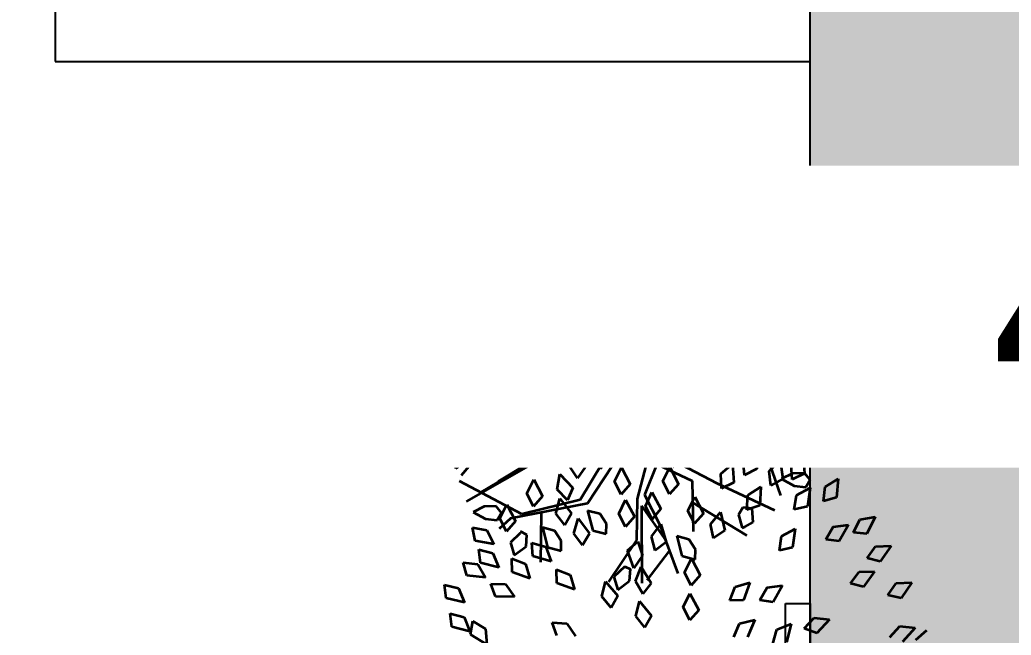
# Model space of a CAD drawing. Header units: millimetres. Extents: x -179928 to 528275, y -469666 to 511935.
# Drawn here: x 201107 to 209116, y 66520 to 71491 of the extents above; entities that cross this region are included whole.
import ezdxf
from ezdxf import colors
from ezdxf.entities.mleader import LeaderData, LeaderLine
from ezdxf.math import Vec2, Vec3

# ---------------------------------------------------------------- set-up
doc = ezdxf.new("R2010")
doc.units = ezdxf.units.MM
for name, color, linetype in [('ad-Entrance(1625)', 2, 'Continuous'), ('ad-Lvl-Entance road', 4, 'Continuous'), ('ad-Parking', 2, 'Continuous'), ('ad-Road', 2, 'Continuous'), ('ad-Road Hatch', 8, 'Continuous')]:
    doc.layers.add(name, color=color, linetype=linetype)
doc.layers.add('ad-Landscape', color=94, linetype='Continuous', lineweight=35)
doc.layers.add('ad-Plot Boundary', color=6, linetype='Continuous', true_color=0xff00ff)
doc.styles.get("Standard").update_dxf_attribs({"font": 'arial.ttf'})

# ---------------------------------------------------------------- blocks, each defined once
blk = doc.blocks.new('A$C4fb60e89')
at = {"layer": 'ad-Road Hatch', "ltscale": 5, "transparency": 33554687}
h = blk.add_hatch(dxfattribs=at)
h.set_pattern_fill('AR-HBONE', color=256, scale=15)
h.set_pattern_definition([(45, (-193247.7, -428758.8), (0, 2155.2615), [4572, -1524]), (135, (-192170.1, -427681.1), (2e-13, 2155.2615), [4572, -1524])])
h.paths.add_polyline_path([(175594.5, -250241), (169177.9, -249341.1), (167473.5, -249057.1), (167473.5, -138693.9), (101313.5, -138693.9), (101313.5, -199953.9), (101307.7, -237994.6), (101040.4, -268291), (101007.7, -280967.7), (101066.4, -293683.6), (101242.5, -311127.2), (100909.9, -319343.6), (100949.1, -333937.5), (100668.7, -366959.6), (100727.3, -390982.9), (100668.7, -404585.6), (100538.2, -420418.5), (100466.5, -428758.8), (92426.2, -427265.5), (92163.5, -427209.5), (92163.5, -321453.9), (24803.5, -321453.9), (24803.5, -412960.5), (15653.5, -411028.6), (15653.5, -321452.2), (-19535.1, -321452.2), (-34427.5, -319476.7), (-65207.4, -315394.6), (-171770.1, -301268.1), (-185853.9, -298333.1), (-193247.7, -296831.5), (-193244, -292907.6), (-191913.8, -285219.4), (-191838.8, -284678.8), (-183397.4, -286393.2), (-169722.9, -289242.8), (-53141.2, -304697.5), (-18730.1, -309262.2), (15653.3, -309262.2), (15653.5, 703.4), (24803.5, 1114.6), (24803.5, -129543.9), (92163.5, -129543.9), (92163.5, 15133.3), (101313.5, 17712.8), (101313.5, -129543.9), (167473.5, -129543.9), (167473.5, 35551.6), (175738, 37855), (175848.8, 28595.3), (175835.8, 25947.4), (175777.1, 14040.5), (175855.3, 2315.8), (175659.7, -18036.1), (175731.4, -34038.6), (175718.4, -46839.2), (175672.7, -63402.4), (175816.2, -82071.9), (175542.3, -106356), (175490.2, -124640.8), (175574.9, -145018.8), (175731.4, -168892), (175796.6, -181268.8), (175796.6, -192667.4), (175744.5, -208200.3), (175829.2, -223276.8), (175887.9, -234871.1)])
h.paths.add_polyline_path([(24803.5, -309263.9), (92163.5, -309263.9), (92163.5, -138693.9), (24803.5, -138693.9)], flags=16)
at = {"layer": 'ad-Road', "ltscale": 5}
blk.add_lwpolyline([(101242.5, -311127.2), (100909.9, -319343.6), (100949.1, -333937.5), (100668.7, -366959.6), (100727.3, -390982.9), (100668.7, -404585.6), (100538.2, -420418.5), (100466.5, -428758.8), (92426.2, -427265.5), (92163.5, -427209.5), (92163.5, -321453.9), (24803.5, -321453.9), (24803.5, -412960.5), (15653.5, -411028.6), (15653.5, -321452.2), (-19535.1, -321452.2), (-34427.5, -319476.7), (-65207.4, -315394.6)], dxfattribs=at)
blk = doc.blocks.new('zw$A88E')
at = {"layer": 'ad-Plot Boundary', "ltscale": 5}
blk.add_lwpolyline([(-218431.8, -419408.9), (-160084.5, -419408.9), (-160084.5, -389358.9), (-214413.8, -389358.9), (-214624.4, -390951.1), (-215393.6, -396769.7), (-216369.8, -404153.1), (-218165.2, -417732.7)], close=True, dxfattribs=at)
blk = doc.blocks.new('zw$944D')
at = {"layer": 'ad-Parking', "ltscale": 5}
blk.add_lwpolyline([(0, 0), (6100, 0), (6100, 6100), (0, 6100)], close=True, dxfattribs=at)
blk = doc.blocks.new('zw$2786')
at = {"layer": 'ad-Parking', "ltscale": 5}
blk.add_blockref('zw$944D', (21448.6, -276846.9), dxfattribs=at)
blk = doc.blocks.new('zw$68CA')
at = {"layer": 'ad-Entrance(1625)', "ltscale": 5}
h = blk.add_hatch(color=256, dxfattribs=at)
h.dxf.hatch_style = 1
h.paths.add_polyline_path([(-400, -1187.5), (-400, -3637.5), (-1400, -2412.5)])
for points in [[(-200, 0), (0, 0), (0, -4825), (-200, -4825)], [(-400, -1187.5), (-400, -3637.5), (-1400, -2412.5)]]:
    blk.add_lwpolyline(points, close=True, dxfattribs=at)
blk = doc.blocks.new('zw$9E45')
at = {"layer": 'ad-Entrance(1625)', "ltscale": 5}
blk.add_blockref('zw$68CA', (15653.5, -361983.9), dxfattribs=at)
blk = doc.blocks.new("Plot's Boundary")
at = {"layer": 'ad-Road', "ltscale": 5}
blk.add_blockref('A$C4fb60e89', (191838.8, 428758.8), dxfattribs=at)
at = {"layer": 'ad-Entrance(1625)', "ltscale": 5}
blk.add_blockref('zw$9E45', (191838.8, 428758.8), dxfattribs=at)
at = {"layer": 'ad-Parking', "ltscale": 5}
blk.add_blockref('zw$2786', (179943.6, 348001.8), dxfattribs=at)
at = {"layer": 'ad-Plot Boundary', "ltscale": 5}
blk.add_blockref('zw$A88E', (367576.8, 466613.8), dxfattribs=at)
blk = doc.blocks.new('QRFQ')
at = {"layer": 'ad-Landscape', "color": 30, "true_color": 0xf26722}
for p, q in [((260795.9188, 1945731.7286, 129.9135), (260795.8208, 1945731.7089, 129.9135)), ((260795.8667, 1945731.3672, 129.9135), (260796.1558, 1945731.7349, 129.9135)), ((260796.013, 1945731.7045, 129.9135), (260795.9188, 1945731.7286, 129.9135)), ((260796.2299, 1945731.4258, 129.9135), (260796.4467, 1945731.7532, 129.9135)), ((260796.3184, 1945731.1735, 129.9135), (260796.5509, 1945731.7757, 129.9135)), ((260796.448, 1945731.5313, 129.9135), (260796.3861, 1945731.7608, 129.9135)), ((260796.7722, 1945731.3635, 129.9135), (260796.6488, 1945731.7698, 129.9135)), ((260795.9217, 1945731.2014, 129.9135), (260795.7817, 1945731.6442, 129.9135)), ((260795.8208, 1945731.7089, 129.9135), (260795.9046, 1945731.6296, 129.9135)), ((260796.0416, 1945731.6419, 129.9135), (260796.013, 1945731.7045, 129.9135)), ((260796.2852, 1945731.1836, 129.9135), (260796.164, 1945731.7146, 129.9135)), ((260796.6471, 1945731.702, 129.9135), (260796.5401, 1945731.6435, 129.9135)), ((260796.5401, 1945731.6435, 129.9135), (260796.5421, 1945731.5351, 129.9135)), ((260796.6471, 1945731.702, 129.9135), (260796.6838, 1945731.6673, 129.9135)), ((260796.6534, 1945731.5777, 129.9135), (260796.6838, 1945731.6673, 129.9135)), ((260796.7294, 1945731.5043, 129.9135), (260796.9757, 1945731.714, 129.9135)), ((260795.8475, 1945731.4319, 129.9135), (260795.667, 1945731.5769, 129.9135)), ((260795.9046, 1945731.6296, 129.9135), (260795.9921, 1945731.594, 129.9135)), ((260795.9921, 1945731.594, 129.9135), (260796.0416, 1945731.6419, 129.9135)), ((260796.5421, 1945731.5351, 129.9135), (260796.6534, 1945731.5777, 129.9135)), ((260796.8981, 1945731.6041, 129.9135), (260796.8961, 1945731.4368, 129.9135)), ((260796.8981, 1945731.6041, 129.9135), (260796.9855, 1945731.5534, 129.9135)), ((260795.3235, 1945731.5381, 129.9135), (260795.3215, 1945731.3707, 129.9135)), ((260795.3235, 1945731.5381, 129.9135), (260795.4108, 1945731.4873, 129.9135)), ((260795.4423, 1945731.3924, 129.9135), (260795.4108, 1945731.4873, 129.9135)), ((260795.72, 1945731.2107, 129.9135), (260795.5863, 1945731.5032, 129.9135)), ((260796.1016, 1945731.4845, 129.9135), (260796.0522, 1945731.4366, 129.9135)), ((260796.173, 1945731.4584, 129.9135), (260796.1016, 1945731.4845, 129.9135)), ((260797.0169, 1945731.4585, 129.9135), (260796.9855, 1945731.5534, 129.9135)), ((260797.0515, 1945731.3887, 129.9135), (260797.3009, 1945731.5251, 129.9135)), ((260795.6041, 1945731.0779, 129.9135), (260795.5348, 1945731.4796, 129.9135)), ((260796.0522, 1945731.4366, 129.9135), (260796.0541, 1945731.3282, 129.9135)), ((260796.1521, 1945731.3479, 129.9135), (260796.173, 1945731.4584, 129.9135)), ((260796.8961, 1945731.4368, 129.9135), (260796.9932, 1945731.3804, 129.9135)), ((260796.9932, 1945731.3804, 129.9135), (260797.0169, 1945731.4585, 129.9135)), ((260797.3132, 1945731.1334, 129.9135), (260797.3741, 1945731.4558, 129.9135)), ((260795.3215, 1945731.3707, 129.9135), (260795.4186, 1945731.3143, 129.9135)), ((260795.4226, 1945731.108, 129.9135), (260795.3536, 1945731.3304, 129.9135)), ((260795.4186, 1945731.3143, 129.9135), (260795.4423, 1945731.3924, 129.9135)), ((260796.0541, 1945731.3282, 129.9135), (260796.077, 1945731.3303, 129.9135)), ((260796.077, 1945731.3303, 129.9135), (260796.1521, 1945731.3479, 129.9135)), ((260796.67, 1945731.1551, 129.9135), (260796.7722, 1945731.3635, 129.9135)), ((260796.7258, 1945731.0558, 129.9135), (260797.0515, 1945731.3887, 129.9135)), ((260797.2264, 1945731.006, 129.9135), (260797.4814, 1945731.3801, 129.9135)), ((260795.8479, 1945731.1244, 129.9135), (260795.5698, 1945731.312, 129.9135)), ((260797.3801, 1945731.2381, 129.9135), (260797.5796, 1945731.2561, 129.9135)), ((260795.6233, 1945731.0132, 129.9135), (260795.2523, 1945731.1885, 129.9135)), ((260795.834, 1945730.5294, 129.9135), (260795.9217, 1945731.2014, 129.9135)), ((260796.2476, 1945730.8276, 129.9135), (260796.2852, 1945731.1836, 129.9135)), ((260796.2808, 1945730.8175, 129.9135), (260796.3184, 1945731.1735, 129.9135)), ((260797.2388, 1945730.989, 129.9135), (260797.3841, 1945731.234, 129.9135)), ((260795.3564, 1945731.1187, 129.9135), (260795.2494, 1945731.0602, 129.9135)), ((260795.3564, 1945731.1187, 129.9135), (260795.393, 1945731.084, 129.9135)), ((260795.3626, 1945730.9944, 129.9135), (260795.393, 1945731.084, 129.9135)), ((260795.8479, 1945731.1244, 129.9135), (260795.8013, 1945730.8964, 129.9135)), ((260796.5905, 1945730.6925, 129.9135), (260796.67, 1945731.1551, 129.9135)), ((260797.4662, 1945731.1517, 129.9135), (260797.3683, 1945731.132, 129.9135)), ((260797.3683, 1945731.132, 129.9135), (260797.452, 1945731.0527, 129.9135)), ((260797.5605, 1945731.1276, 129.9135), (260797.4662, 1945731.1517, 129.9135)), ((260797.589, 1945731.065, 129.9135), (260797.5605, 1945731.1276, 129.9135)), ((260795.2494, 1945731.0602, 129.9135), (260795.2514, 1945730.9518, 129.9135)), ((260795.8013, 1945730.8964, 129.9135), (260795.6041, 1945731.0779, 129.9135)), ((260795.7947, 1945730.8199, 129.9135), (260795.6233, 1945731.0132, 129.9135)), ((260796.7093, 1945730.8645, 129.9135), (260796.7258, 1945731.0558, 129.9135)), ((260796.7874, 1945730.9664, 129.9135), (260797.2264, 1945731.006, 129.9135)), ((260797.2953, 1945730.7454, 129.9135), (260797.8003, 1945731.019, 129.9135)), ((260797.452, 1945731.0527, 129.9135), (260797.5396, 1945731.0172, 129.9135)), ((260797.5396, 1945731.0172, 129.9135), (260797.589, 1945731.065, 129.9135)), ((260795.4847, 1945730.6117, 129.9135), (260795.1219, 1945730.9964, 129.9135)), ((260795.2514, 1945730.9518, 129.9135), (260795.3626, 1945730.9944, 129.9135)), ((260796.7093, 1945730.8645, 129.9135), (260796.7874, 1945730.9664, 129.9135)), ((260797.1335, 1945730.949, 129.9135), (260797.2388, 1945730.989, 129.9135)), ((260797.1556, 1945730.919, 129.9135), (260797.1335, 1945730.949, 129.9135)), ((260796.5385, 1945730.4108, 129.9135), (260796.7717, 1945730.8417, 129.9135)), ((260796.7717, 1945730.8417, 129.9135), (260797.0827, 1945730.8887, 129.9135)), ((260797.0827, 1945730.8887, 129.9135), (260797.2782, 1945730.6787, 129.9135)), ((260797.1572, 1945730.9175, 129.9135), (260797.2953, 1945730.7454, 129.9135)), ((260797.7552, 1945730.89, 129.9135), (260797.6482, 1945730.8315, 129.9135)), ((260797.7552, 1945730.89, 129.9135), (260797.7918, 1945730.8554, 129.9135)), ((260797.7615, 1945730.7658, 129.9135), (260797.7918, 1945730.8554, 129.9135)), ((260795.3308, 1945730.7749, 129.9135), (260795.1346, 1945730.6276, 129.9135)), ((260795.7766, 1945730.4957, 129.9135), (260795.7947, 1945730.8199, 129.9135)), ((260796.3064, 1945730.4657, 129.9135), (260796.2476, 1945730.8276, 129.9135)), ((260796.3966, 1945730.4998, 129.9135), (260796.2808, 1945730.8175, 129.9135)), ((260797.6482, 1945730.8315, 129.9135), (260797.6502, 1945730.7232, 129.9135)), ((260797.6502, 1945730.7232, 129.9135), (260797.7615, 1945730.7658, 129.9135)), ((260794.9815, 1945730.7256, 129.9135), (260794.9795, 1945730.5582, 129.9135)), ((260794.9815, 1945730.7256, 129.9135), (260795.0689, 1945730.6748, 129.9135)), ((260796.4572, 1945730.4892, 129.9135), (260796.5905, 1945730.6925, 129.9135)), ((260797.6243, 1945730.4537, 129.9135), (260797.8952, 1945730.7248, 129.9135)), ((260795.1003, 1945730.58, 129.9135), (260795.0689, 1945730.6748, 129.9135)), ((260795.7708, 1945730.4857, 129.9135), (260795.4847, 1945730.6117, 129.9135)), ((260797.2782, 1945730.6787, 129.9135), (260797.5027, 1945730.6556, 129.9135)), ((260797.5027, 1945730.6556, 129.9135), (260797.8701, 1945730.5802, 129.9135)), ((260794.9795, 1945730.5582, 129.9135), (260795.0766, 1945730.5018, 129.9135)), ((260795.0766, 1945730.5018, 129.9135), (260795.1003, 1945730.58, 129.9135)), ((260795.5071, 1945730.5853, 129.9135), (260795.2669, 1945730.4972, 129.9135)), ((260795.8616, 1945730.3795, 129.9135), (260795.5071, 1945730.5853, 129.9135)), ((260795.9638, 1945730.4272, 129.9135), (260795.834, 1945730.5294, 129.9135)), ((260798.0444, 1945730.5846, 129.9135), (260797.1579, 1945730.2693, 129.9135)), ((260797.6243, 1945730.4537, 129.9135), (260797.9244, 1945730.5472, 129.9135)), ((260795.2669, 1945730.4972, 129.9135), (260794.9594, 1945730.2607, 129.9135)), ((260795.1181, 1945730.3828, 129.9135), (260794.9676, 1945730.4702, 129.9135)), ((260795.2603, 1945730.4948, 129.9135), (260795.1632, 1945730.1558, 129.9135)), ((260795.9638, 1945730.4272, 129.9135), (260796.2993, 1945730.4595, 129.9135)), ((260796.9932, 1945730.3114, 129.9135), (260797.6243, 1945730.4537, 129.9135)), ((260795.892, 1945730.3625, 129.9135), (260795.6419, 1945730.0444, 129.9135)), ((260795.8619, 1945730.38, 129.9135), (260795.892, 1945730.3625, 129.9135)), ((260795.3961, 1945730.1892, 129.9135), (260795.4175, 1945730.2842, 129.9135)), ((260795.4175, 1945730.2842, 129.9135), (260795.4835, 1945730.2817, 129.9135)), ((260795.4835, 1945730.2817, 129.9135), (260795.5206, 1945730.2005, 129.9135)), ((260795.9448, 1945730.3319, 129.9135), (260795.6543, 1945730.0051, 129.9135)), ((260795.9444, 1945730.3314, 129.9135), (260795.9455, 1945730.3307, 129.9135)), ((260796.2529, 1945730.3329, 129.9135), (260795.9455, 1945730.3307, 129.9135)), ((260796.538, 1945730.2885, 129.9135), (260797.0008, 1945730.2267, 129.9135)), ((260796.5511, 1945730.3588, 129.9135), (260796.9932, 1945730.3114, 129.9135)), ((260797.7833, 1945730.174, 129.9135), (260797.9362, 1945730.3395, 129.9135)), ((260795.0858, 1945730.2801, 129.9135), (260794.9788, 1945730.2216, 129.9135)), ((260794.9788, 1945730.2216, 129.9135), (260794.9808, 1945730.1132, 129.9135)), ((260795.0858, 1945730.2801, 129.9135), (260795.1224, 1945730.2454, 129.9135)), ((260795.0921, 1945730.1558, 129.9135), (260795.1224, 1945730.2454, 129.9135)), ((260796.3111, 1945730.2308, 129.9135), (260796.1363, 1945729.8451, 129.9135)), ((260796.4401, 1945730.2054, 129.9135), (260796.207, 1945729.804, 129.9135)), ((260796.4469, 1945730.2074, 129.9135), (260796.5263, 1945729.8328, 129.9135)), ((260796.5995, 1945729.8, 129.9135), (260796.5036, 1945730.2406, 129.9135)), ((260797.0008, 1945730.2267, 129.9135), (260797.1172, 1945730.1992, 129.9135)), ((260797.1579, 1945730.2693, 129.9135), (260797.267, 1945730.0989, 129.9135)), ((260794.9808, 1945730.1132, 129.9135), (260795.0921, 1945730.1558, 129.9135)), ((260795.1632, 1945730.1558, 129.9135), (260795.0053, 1945730.0467, 129.9135)), ((260795.3977, 1945730.1048, 129.9135), (260795.3961, 1945730.1892, 129.9135)), ((260795.4843, 1945730.138, 129.9135), (260795.3977, 1945730.1048, 129.9135)), ((260795.5206, 1945730.2005, 129.9135), (260795.4843, 1945730.138, 129.9135)), ((260797.1172, 1945730.1992, 129.9135), (260797.4118, 1945729.8274, 129.9135)), ((260797.267, 1945730.0989, 129.9135), (260797.7833, 1945730.174, 129.9135)), ((260797.2978, 1945730.0542, 129.9135), (260797.6838, 1945730.1595, 129.9135)), ((260797.7833, 1945730.174, 129.9135), (260797.8948, 1945729.9753, 129.9135)), ((260797.9303, 1945730.1622, 129.9135), (260797.8323, 1945730.1425, 129.9135)), ((260797.8323, 1945730.1425, 129.9135), (260797.9161, 1945730.0632, 129.9135)), ((260798.0245, 1945730.1381, 129.9135), (260797.9303, 1945730.1622, 129.9135)), ((260798.0531, 1945730.0756, 129.9135), (260798.0245, 1945730.1381, 129.9135)), ((260795.6419, 1945730.0444, 129.9135), (260795.5496, 1945729.9982, 129.9135)), ((260797.2978, 1945730.0542, 129.9135), (260797.4268, 1945729.8856, 129.9135)), ((260797.9161, 1945730.0632, 129.9135), (260798.0036, 1945730.0277, 129.9135)), ((260798.0036, 1945730.0277, 129.9135), (260798.0531, 1945730.0756, 129.9135)), ((260795.3989, 1945729.6173, 129.9135), (260794.982, 1945730.0066, 129.9135)), ((260795.6543, 1945730.0051, 129.9135), (260794.9911, 1945729.8341, 129.9135)), ((260795.5496, 1945729.9982, 129.9135), (260795.2833, 1945729.9211, 129.9135)), ((260795.2892, 1945729.9204, 129.9135), (260795.1273, 1945729.8744, 129.9135)), ((260797.4268, 1945729.8856, 129.9135), (260797.8475, 1945729.8287, 129.9135)), ((260796.1363, 1945729.8451, 129.9135), (260795.8828, 1945729.604, 129.9135)), ((260796.207, 1945729.804, 129.9135), (260795.9336, 1945729.5612, 129.9135)), ((260796.5263, 1945729.8328, 129.9135), (260796.3286, 1945729.4924, 129.9135)), ((260797.4118, 1945729.8274, 129.9135), (260797.453, 1945729.2144, 129.9135)), ((260795.1199, 1945729.7567, 129.9135), (260795.0219, 1945729.737, 129.9135)), ((260795.0219, 1945729.737, 129.9135), (260795.1057, 1945729.6577, 129.9135)), ((260795.2141, 1945729.7326, 129.9135), (260795.1199, 1945729.7567, 129.9135)), ((260795.2427, 1945729.67, 129.9135), (260795.2141, 1945729.7326, 129.9135)), ((260796.5563, 1945729.7217, 129.9135), (260796.3943, 1945729.5079, 129.9135)), ((260796.5563, 1945729.7217, 129.9135), (260796.7959, 1945729.5156, 129.9135)), ((260796.5995, 1945729.8, 129.9135), (260796.983, 1945729.4471, 129.9135)), ((260797.6423, 1945729.778, 129.9135), (260797.5928, 1945729.7301, 129.9135)), ((260797.5928, 1945729.7301, 129.9135), (260797.5948, 1945729.6217, 129.9135)), ((260797.7136, 1945729.7518, 129.9135), (260797.6423, 1945729.778, 129.9135)), ((260797.6928, 1945729.6414, 129.9135), (260797.7136, 1945729.7518, 129.9135)), ((260795.1057, 1945729.6577, 129.9135), (260795.1933, 1945729.6221, 129.9135)), ((260795.1933, 1945729.6221, 129.9135), (260795.2427, 1945729.67, 129.9135)), ((260797.0448, 1945729.6806, 129.9135), (260796.9468, 1945729.6609, 129.9135)), ((260796.9468, 1945729.6609, 129.9135), (260797.0306, 1945729.5816, 129.9135)), ((260797.139, 1945729.6566, 129.9135), (260797.0448, 1945729.6806, 129.9135)), ((260797.1676, 1945729.594, 129.9135), (260797.139, 1945729.6566, 129.9135)), ((260797.6176, 1945729.6237, 129.9135), (260797.6928, 1945729.6414, 129.9135)), ((260795.2991, 1945729.6083, 129.9135), (260795.1902, 1945729.551, 129.9135)), ((260795.9336, 1945729.5612, 129.9135), (260795.2991, 1945729.6083, 129.9135)), ((260795.8828, 1945729.604, 129.9135), (260795.3989, 1945729.6173, 129.9135)), ((260795.5494, 1945729.5834, 129.9135), (260795.4424, 1945729.2038, 129.9135)), ((260797.0306, 1945729.5816, 129.9135), (260797.1182, 1945729.5461, 129.9135)), ((260797.1182, 1945729.5461, 129.9135), (260797.1676, 1945729.594, 129.9135)), ((260797.5948, 1945729.6217, 129.9135), (260797.6176, 1945729.6237, 129.9135)), ((260795.3932, 1945729.4448, 129.9135), (260795.3513, 1945729.4844, 129.9135)), ((260795.9186, 1945729.5074, 129.9135), (260795.9166, 1945729.34, 129.9135)), ((260795.9186, 1945729.5074, 129.9135), (260796.0059, 1945729.4566, 129.9135)), ((260796.3286, 1945729.4924, 129.9135), (260796.2365, 1945729.171, 129.9135)), ((260796.3943, 1945729.5079, 129.9135), (260796.451, 1945729.2473, 129.9135)), ((260796.7959, 1945729.5156, 129.9135), (260796.6972, 1945729.1177, 129.9135)), ((260795.3447, 1945729.473, 129.9135), (260795.2495, 1945729.421, 129.9135)), ((260795.2495, 1945729.421, 129.9135), (260795.2515, 1945729.3126, 129.9135)), ((260795.3628, 1945729.3552, 129.9135), (260795.3932, 1945729.4448, 129.9135)), ((260795.5304, 1945729.4723, 129.9135), (260795.5284, 1945729.305, 129.9135)), ((260795.5304, 1945729.4723, 129.9135), (260795.6178, 1945729.4216, 129.9135)), ((260795.6492, 1945729.3267, 129.9135), (260795.6178, 1945729.4216, 129.9135)), ((260796.0374, 1945729.3618, 129.9135), (260796.0059, 1945729.4566, 129.9135)), ((260796.3478, 1945729.4278, 129.9135), (260796.1869, 1945728.825, 129.9135)), ((260796.3478, 1945729.4278, 129.9135), (260796.4635, 1945729.1072, 129.9135)), ((260796.983, 1945729.4471, 129.9135), (260797.3749, 1945729.1125, 129.9135)), ((260795.2515, 1945729.3126, 129.9135), (260795.3628, 1945729.3552, 129.9135)), ((260795.6255, 1945729.2486, 129.9135), (260795.6492, 1945729.3267, 129.9135)), ((260795.9166, 1945729.34, 129.9135), (260796.0137, 1945729.2836, 129.9135)), ((260796.0137, 1945729.2836, 129.9135), (260796.0374, 1945729.3618, 129.9135)), ((260796.7536, 1945729.3449, 129.9135), (260797.1056, 1945728.9743, 129.9135)), ((260797.595, 1945729.3612, 129.9135), (260797.497, 1945729.3415, 129.9135)), ((260797.497, 1945729.3415, 129.9135), (260797.5808, 1945729.2622, 129.9135)), ((260797.6892, 1945729.3371, 129.9135), (260797.595, 1945729.3612, 129.9135)), ((260797.7178, 1945729.2745, 129.9135), (260797.6892, 1945729.3371, 129.9135)), ((260795.5284, 1945729.305, 129.9135), (260795.6255, 1945729.2486, 129.9135)), ((260796.451, 1945729.2473, 129.9135), (260796.4887, 1945728.8238, 129.9135)), ((260797.5808, 1945729.2622, 129.9135), (260797.6683, 1945729.2266, 129.9135)), ((260797.6683, 1945729.2266, 129.9135), (260797.7178, 1945729.2745, 129.9135)), ((260796.2365, 1945729.171, 129.9135), (260795.9315, 1945728.9063, 129.9135)), ((260797.1336, 1945729.2001, 129.9135), (260797.0842, 1945729.1522, 129.9135)), ((260797.205, 1945729.174, 129.9135), (260797.1336, 1945729.2001, 129.9135)), ((260797.1841, 1945729.0635, 129.9135), (260797.205, 1945729.174, 129.9135)), ((260796.5592, 1945729.1201, 129.9135), (260796.5572, 1945728.9527, 129.9135)), ((260796.5592, 1945729.1201, 129.9135), (260796.6465, 1945729.0693, 129.9135)), ((260797.0842, 1945729.1522, 129.9135), (260797.0861, 1945729.0438, 129.9135)), ((260796.4711, 1945729.0214, 129.9135), (260796.2326, 1945728.8386, 129.9135)), ((260796.678, 1945728.9745, 129.9135), (260796.6465, 1945729.0693, 129.9135)), ((260797.0861, 1945729.0438, 129.9135), (260797.109, 1945729.0459, 129.9135)), ((260797.109, 1945729.0459, 129.9135), (260797.1841, 1945729.0635, 129.9135)), ((260796.0905, 1945728.992, 129.9135), (260795.9835, 1945728.9335, 129.9135)), ((260795.9835, 1945728.9335, 129.9135), (260795.9854, 1945728.8251, 129.9135)), ((260796.0905, 1945728.992, 129.9135), (260796.1271, 1945728.9573, 129.9135)), ((260796.0967, 1945728.8677, 129.9135), (260796.1271, 1945728.9573, 129.9135)), ((260796.5572, 1945728.9527, 129.9135), (260796.6543, 1945728.8963, 129.9135)), ((260796.6543, 1945728.8963, 129.9135), (260796.678, 1945728.9745, 129.9135)), ((260795.9854, 1945728.8251, 129.9135), (260796.0967, 1945728.8677, 129.9135))]:
    blk.add_line(p, q, dxfattribs=at)
blk.add_circle((260796.4016, 1945730.3501, 129.9135), 0.1497, dxfattribs=at)
blk = doc.blocks.new('qerfefr')
at = {"layer": 'ad-Landscape', "color": 104, "ltscale": 1.622888}
for p, q in [((260795.9619, 1945721.7193, 129.9135), (260796.0317, 1945721.8232, 129.9135)), ((260796.0317, 1945721.8232, 129.9135), (260796.0829, 1945721.6797, 129.9135)), ((260796.173, 1945721.748, 129.9135), (260796.2552, 1945721.8425, 129.9135)), ((260796.2552, 1945721.8425, 129.9135), (260796.2882, 1945721.6936, 129.9135)), ((260796.0005, 1945721.6079, 129.9135), (260795.9619, 1945721.7193, 129.9135)), ((260796.1974, 1945721.6326, 129.9135), (260796.173, 1945721.748, 129.9135)), ((260795.8696, 1945721.6771, 129.9135), (260795.9439, 1945721.544, 129.9135)), ((260796.0829, 1945721.6797, 129.9135), (260796.0005, 1945721.6079, 129.9135)), ((260796.2882, 1945721.6936, 129.9135), (260796.1974, 1945721.6326, 129.9135)), ((260796.283, 1945721.5053, 129.9135), (260796.3651, 1945721.5997, 129.9135)), ((260796.3651, 1945721.5997, 129.9135), (260796.3981, 1945721.4509, 129.9135)), ((260795.9439, 1945721.544, 129.9135), (260795.8745, 1945721.4596, 129.9135)), ((260796.3074, 1945721.3899, 129.9135), (260796.283, 1945721.5053, 129.9135)), ((260796.3981, 1945721.4509, 129.9135), (260796.3074, 1945721.3899, 129.9135)), ((260796.247, 1945721.2442, 129.9135), (260796.3291, 1945721.3386, 129.9135)), ((260796.3291, 1945721.3386, 129.9135), (260796.3621, 1945721.1898, 129.9135)), ((260795.8549, 1945721.1858, 129.9135), (260795.92, 1945721.2927, 129.9135)), ((260795.92, 1945721.2927, 129.9135), (260795.9775, 1945721.1515, 129.9135)), ((260796.2713, 1945721.1288, 129.9135), (260796.247, 1945721.2442, 129.9135)), ((260795.8983, 1945721.0762, 129.9135), (260795.8549, 1945721.1858, 129.9135)), ((260795.9775, 1945721.1515, 129.9135), (260795.8983, 1945721.0762, 129.9135)), ((260796.3621, 1945721.1898, 129.9135), (260796.2713, 1945721.1288, 129.9135)), ((260796.237, 1945720.9394, 129.9135), (260796.3352, 1945720.9876, 129.9135)), ((260796.2496, 1945720.7875, 129.9135), (260796.237, 1945720.9394, 129.9135)), ((260796.3352, 1945720.9876, 129.9135), (260796.3437, 1945720.87, 129.9135)), ((260796.3437, 1945720.87, 129.9135), (260796.2496, 1945720.7875, 129.9135)), ((260796.2337, 1945720.6828, 129.9135), (260796.3099, 1945720.7822, 129.9135)), ((260796.3099, 1945720.7822, 129.9135), (260796.352, 1945720.6356, 129.9135)), ((260795.9404, 1945720.6355, 129.9135), (260796.0003, 1945720.7454, 129.9135)), ((260796.0003, 1945720.7454, 129.9135), (260796.0646, 1945720.6072, 129.9135)), ((260796.2651, 1945720.5692, 129.9135), (260796.2337, 1945720.6828, 129.9135)), ((260795.9891, 1945720.5281, 129.9135), (260795.9404, 1945720.6355, 129.9135)), ((260796.0646, 1945720.6072, 129.9135), (260795.9891, 1945720.5281, 129.9135)), ((260796.352, 1945720.6356, 129.9135), (260796.2651, 1945720.5692, 129.9135))]:
    blk.add_line(p, q, dxfattribs=at)
at = {"layer": 'ad-Landscape', "color": 96, "ltscale": 1.622888}
for p, q in [((260796.6039, 1945721.7741, 129.9135), (260796.686, 1945721.8685, 129.9135)), ((260796.686, 1945721.8685, 129.9135), (260796.719, 1945721.7197, 129.9135)), ((260796.6282, 1945721.6587, 129.9135), (260796.6039, 1945721.7741, 129.9135)), ((260796.719, 1945721.7197, 129.9135), (260796.6282, 1945721.6587, 129.9135)), ((260796.7383, 1945721.6058, 129.9135), (260796.821, 1945721.6998, 129.9135)), ((260796.821, 1945721.6998, 129.9135), (260796.8531, 1945721.5507, 129.9135)), ((260796.9265, 1945721.5914, 129.9135), (260797.0369, 1945721.6503, 129.9135)), ((260797.0369, 1945721.6503, 129.9135), (260797.0146, 1945721.4995, 129.9135)), ((260797.1451, 1945721.5912, 129.9135), (260797.2599, 1945721.6411, 129.9135)), ((260797.2599, 1945721.6411, 129.9135), (260797.2257, 1945721.4926, 129.9135)), ((260796.762, 1945721.4903, 129.9135), (260796.7383, 1945721.6058, 129.9135)), ((260796.8531, 1945721.5507, 129.9135), (260796.762, 1945721.4903, 129.9135)), ((260796.9081, 1945721.4749, 129.9135), (260796.9265, 1945721.5914, 129.9135)), ((260797.1175, 1945721.4766, 129.9135), (260797.1451, 1945721.5912, 129.9135)), ((260796.6597, 1945721.4054, 129.9135), (260796.7427, 1945721.4991, 129.9135)), ((260796.7427, 1945721.4991, 129.9135), (260796.7743, 1945721.3499, 129.9135)), ((260797.0146, 1945721.4995, 129.9135), (260796.9081, 1945721.4749, 129.9135)), ((260797.2257, 1945721.4926, 129.9135), (260797.1175, 1945721.4766, 129.9135)), ((260796.683, 1945721.2898, 129.9135), (260796.6597, 1945721.4054, 129.9135)), ((260797.1269, 1945721.3401, 129.9135), (260797.2404, 1945721.3928, 129.9135)), ((260797.2404, 1945721.3928, 129.9135), (260797.2098, 1945721.2435, 129.9135)), ((260797.3099, 1945721.2789, 129.9135), (260797.3303, 1945721.395, 129.9135)), ((260797.3303, 1945721.395, 129.9135), (260797.4418, 1945721.452, 129.9135)), ((260797.4418, 1945721.452, 129.9135), (260797.4168, 1945721.3016, 129.9135)), ((260796.4699, 1945721.2469, 129.9135), (260796.5513, 1945721.3421, 129.9135)), ((260796.5513, 1945721.3421, 129.9135), (260796.5855, 1945721.1935, 129.9135)), ((260796.7743, 1945721.3499, 129.9135), (260796.683, 1945721.2898, 129.9135)), ((260797.102, 1945721.2248, 129.9135), (260797.1269, 1945721.3401, 129.9135)), ((260797.5093, 1945721.2589, 129.9135), (260797.6187, 1945721.3197, 129.9135)), ((260796.4952, 1945721.1318, 129.9135), (260796.4699, 1945721.2469, 129.9135)), ((260797.2098, 1945721.2435, 129.9135), (260797.102, 1945721.2248, 129.9135)), ((260797.4168, 1945721.3016, 129.9135), (260797.3099, 1945721.2789, 129.9135)), ((260797.4929, 1945721.1421, 129.9135), (260797.5093, 1945721.2589, 129.9135)), ((260796.5855, 1945721.1935, 129.9135), (260796.4952, 1945721.1318, 129.9135)), ((260796.7925, 1945721.122, 129.9135), (260796.8746, 1945721.2164, 129.9135)), ((260796.8746, 1945721.2164, 129.9135), (260796.9076, 1945721.0676, 129.9135)), ((260797.2922, 1945721.1152, 129.9135), (260797.4111, 1945721.1543, 129.9135)), ((260797.4111, 1945721.1543, 129.9135), (260797.3632, 1945721.0095, 129.9135)), ((260797.599, 1945721.1685, 129.9135), (260797.4929, 1945721.1421, 129.9135)), ((260796.4536, 1945720.9991, 129.9135), (260796.5536, 1945721.0745, 129.9135)), ((260796.5536, 1945721.0745, 129.9135), (260796.5549, 1945720.922, 129.9135)), ((260796.8168, 1945721.0066, 129.9135), (260796.7925, 1945721.122, 129.9135)), ((260797.254, 1945721.0037, 129.9135), (260797.2922, 1945721.1152, 129.9135)), ((260796.4535, 1945720.8812, 129.9135), (260796.4536, 1945720.9991, 129.9135)), ((260796.9076, 1945721.0676, 129.9135), (260796.8168, 1945721.0066, 129.9135)), ((260796.9394, 1945720.9703, 129.9135), (260797.0424, 1945721.0414, 129.9135)), ((260797.0424, 1945721.0414, 129.9135), (260797.0374, 1945720.8891, 129.9135)), ((260797.3632, 1945721.0095, 129.9135), (260797.254, 1945721.0037, 129.9135)), ((260796.5549, 1945720.922, 129.9135), (260796.4535, 1945720.8812, 129.9135)), ((260796.9343, 1945720.8526, 129.9135), (260796.9394, 1945720.9703, 129.9135)), ((260797.0374, 1945720.8891, 129.9135), (260796.9343, 1945720.8526, 129.9135)), ((260797.4684, 1945720.7246, 129.9135), (260797.5899, 1945720.7546, 129.9135)), ((260796.6357, 1945720.6468, 129.9135), (260796.7178, 1945720.7413, 129.9135)), ((260796.7178, 1945720.7413, 129.9135), (260796.7508, 1945720.5924, 129.9135)), ((260797.4219, 1945720.6163, 129.9135), (260797.4684, 1945720.7246, 129.9135)), ((260796.66, 1945720.5314, 129.9135), (260796.6357, 1945720.6468, 129.9135)), ((260796.7508, 1945720.5924, 129.9135), (260796.66, 1945720.5314, 129.9135)), ((260797.5312, 1945720.6139, 129.9135), (260797.4219, 1945720.6163, 129.9135)), ((260796.1618, 1945720.4102, 129.9135), (260796.2229, 1945720.5195, 129.9135)), ((260796.2229, 1945720.5195, 129.9135), (260796.2855, 1945720.3805, 129.9135)), ((260796.5513, 1945720.3786, 129.9135), (260796.6334, 1945720.4731, 129.9135)), ((260796.6334, 1945720.4731, 129.9135), (260796.6664, 1945720.3242, 129.9135)), ((260796.9986, 1945720.4279, 129.9135), (260797.1238, 1945720.4308, 129.9135)), ((260797.1238, 1945720.4308, 129.9135), (260797.0359, 1945720.3062, 129.9135)), ((260796.2091, 1945720.3023, 129.9135), (260796.1618, 1945720.4102, 129.9135)), ((260796.2855, 1945720.3805, 129.9135), (260796.2091, 1945720.3023, 129.9135)), ((260796.5756, 1945720.2633, 129.9135), (260796.5513, 1945720.3786, 129.9135)), ((260796.9297, 1945720.3323, 129.9135), (260796.9986, 1945720.4279, 129.9135)), ((260797.164, 1945720.2715, 129.9135), (260797.2472, 1945720.355, 129.9135)), ((260797.2472, 1945720.355, 129.9135), (260797.3712, 1945720.338, 129.9135)), ((260796.6664, 1945720.3242, 129.9135), (260796.5756, 1945720.2633, 129.9135)), ((260797.0359, 1945720.3062, 129.9135), (260796.9297, 1945720.3323, 129.9135)), ((260797.2647, 1945720.2289, 129.9135), (260797.164, 1945720.2715, 129.9135)), ((260797.3712, 1945720.338, 129.9135), (260797.2647, 1945720.2289, 129.9135)), ((260796.8828, 1945720.0409, 129.9135), (260796.9567, 1945720.1328, 129.9135)), ((260796.9567, 1945720.1328, 129.9135), (260797.0818, 1945720.1291, 129.9135)), ((260797.0818, 1945720.1291, 129.9135), (260796.9875, 1945720.0093, 129.9135)), ((260797.1739, 1945719.9048, 129.9135), (260797.2334, 1945720.0066, 129.9135)), ((260797.2334, 1945720.0066, 129.9135), (260797.3577, 1945720.0214, 129.9135)), ((260797.3577, 1945720.0214, 129.9135), (260797.282, 1945719.889, 129.9135))]:
    blk.add_line(p, q, dxfattribs=at)
at = {"layer": 'ad-Landscape', "color": 70, "ltscale": 1.622888}
for p, q in [((260795.574, 1945721.5973, 129.9135), (260795.6561, 1945721.6918, 129.9135)), ((260795.6561, 1945721.6918, 129.9135), (260795.6891, 1945721.543, 129.9135)), ((260795.8181, 1945721.5631, 129.9135), (260795.8696, 1945721.6771, 129.9135)), ((260795.3106, 1945721.4596, 129.9135), (260795.3928, 1945721.5541, 129.9135)), ((260795.3928, 1945721.5541, 129.9135), (260795.4258, 1945721.4053, 129.9135)), ((260795.5984, 1945721.482, 129.9135), (260795.574, 1945721.5973, 129.9135)), ((260795.8745, 1945721.4596, 129.9135), (260795.8181, 1945721.5631, 129.9135)), ((260795.6891, 1945721.543, 129.9135), (260795.5984, 1945721.482, 129.9135)), ((260795.7562, 1945721.3792, 129.9135), (260795.8197, 1945721.487, 129.9135)), ((260795.8197, 1945721.487, 129.9135), (260795.8793, 1945721.3467, 129.9135)), ((260795.0707, 1945721.3371, 129.9135), (260795.0775, 1945721.4463, 129.9135)), ((260795.0775, 1945721.4463, 129.9135), (260795.1839, 1945721.3954, 129.9135)), ((260795.1839, 1945721.3954, 129.9135), (260795.2089, 1945721.2728, 129.9135)), ((260795.335, 1945721.3443, 129.9135), (260795.3106, 1945721.4596, 129.9135)), ((260795.4258, 1945721.4053, 129.9135), (260795.335, 1945721.3443, 129.9135)), ((260795.2089, 1945721.2728, 129.9135), (260795.0707, 1945721.3371, 129.9135)), ((260795.8011, 1945721.2702, 129.9135), (260795.7562, 1945721.3792, 129.9135)), ((260795.8793, 1945721.3467, 129.9135), (260795.8011, 1945721.2702, 129.9135)), ((260795.0648, 1945721.1553, 129.9135), (260795.0805, 1945721.2635, 129.9135)), ((260795.0805, 1945721.2635, 129.9135), (260795.1824, 1945721.2041, 129.9135)), ((260794.9312, 1945721.1946, 129.9135), (260795.0408, 1945721.1511, 129.9135)), ((260794.9318, 1945721.0853, 129.9135), (260794.9312, 1945721.1946, 129.9135)), ((260795.0408, 1945721.1511, 129.9135), (260795.074, 1945721.0304, 129.9135)), ((260795.1974, 1945721.0799, 129.9135), (260795.0648, 1945721.1553, 129.9135)), ((260795.1824, 1945721.2041, 129.9135), (260795.1974, 1945721.0799, 129.9135)), ((260795.4876, 1945721.0949, 129.9135), (260795.5066, 1945721.2026, 129.9135)), ((260795.5066, 1945721.2026, 129.9135), (260795.6067, 1945721.1401, 129.9135)), ((260795.074, 1945721.0304, 129.9135), (260794.9318, 1945721.0853, 129.9135)), ((260795.2909, 1945721.0152, 129.9135), (260795.317, 1945721.1214, 129.9135)), ((260795.317, 1945721.1214, 129.9135), (260795.4127, 1945721.0524, 129.9135)), ((260795.6178, 1945721.0155, 129.9135), (260795.4876, 1945721.0949, 129.9135)), ((260795.6067, 1945721.1401, 129.9135), (260795.6178, 1945721.0155, 129.9135)), ((260794.7232, 1945720.952, 129.9135), (260794.7374, 1945721.0604, 129.9135)), ((260794.7374, 1945721.0604, 129.9135), (260794.8401, 1945721.0025, 129.9135)), ((260794.8401, 1945721.0025, 129.9135), (260794.8568, 1945720.8785, 129.9135)), ((260795.4155, 1945720.9273, 129.9135), (260795.2909, 1945721.0152, 129.9135)), ((260795.4127, 1945721.0524, 129.9135), (260795.4155, 1945720.9273, 129.9135)), ((260794.8568, 1945720.8785, 129.9135), (260794.7232, 1945720.952, 129.9135)), ((260795.1008, 1945720.9691, 129.9135), (260795.2137, 1945720.9352, 129.9135)), ((260795.1108, 1945720.8602, 129.9135), (260795.1008, 1945720.9691, 129.9135)), ((260795.2137, 1945720.9352, 129.9135), (260795.2573, 1945720.8179, 129.9135)), ((260795.6161, 1945720.8356, 129.9135), (260795.6427, 1945720.9416, 129.9135)), ((260795.6427, 1945720.9416, 129.9135), (260795.738, 1945720.8722, 129.9135)), ((260795.2573, 1945720.8179, 129.9135), (260795.1108, 1945720.8602, 129.9135)), ((260795.7402, 1945720.7471, 129.9135), (260795.6161, 1945720.8356, 129.9135)), ((260795.738, 1945720.8722, 129.9135), (260795.7402, 1945720.7471, 129.9135)), ((260794.7042, 1945720.7159, 129.9135), (260794.7195, 1945720.8242, 129.9135)), ((260794.7195, 1945720.8242, 129.9135), (260794.8216, 1945720.7652, 129.9135)), ((260794.8216, 1945720.7652, 129.9135), (260794.837, 1945720.641, 129.9135)), ((260794.837, 1945720.641, 129.9135), (260794.7042, 1945720.7159, 129.9135)), ((260794.8356, 1945720.6163, 129.9135), (260794.8821, 1945720.7153, 129.9135)), ((260794.8821, 1945720.7153, 129.9135), (260794.9623, 1945720.6289, 129.9135)), ((260794.9405, 1945720.5056, 129.9135), (260794.8356, 1945720.6163, 129.9135)), ((260794.9623, 1945720.6289, 129.9135), (260794.9405, 1945720.5056, 129.9135)), ((260795.4976, 1945720.5368, 129.9135), (260795.6097, 1945720.5002, 129.9135)), ((260795.5051, 1945720.4277, 129.9135), (260795.4976, 1945720.5368, 129.9135)), ((260795.6097, 1945720.5002, 129.9135), (260795.6505, 1945720.3819, 129.9135))]:
    blk.add_line(p, q, dxfattribs=at)
at = {"layer": 'ad-Landscape', "color": 98, "ltscale": 1.622888}
for p, q in [((260797.6187, 1945721.3197, 129.9135), (260797.599, 1945721.1685, 129.9135)), ((260797.6953, 1945721.2594, 129.9135), (260797.808, 1945721.3137, 129.9135)), ((260797.808, 1945721.3137, 129.9135), (260797.7795, 1945721.1639, 129.9135)), ((260797.672, 1945721.1438, 129.9135), (260797.6953, 1945721.2594, 129.9135)), ((260797.7795, 1945721.1639, 129.9135), (260797.672, 1945721.1438, 129.9135)), ((260797.6241, 1945720.9063, 129.9135), (260797.6726, 1945721.0138, 129.9135)), ((260797.6726, 1945721.0138, 129.9135), (260797.7946, 1945721.0415, 129.9135)), ((260797.7946, 1945721.0415, 129.9135), (260797.7334, 1945720.9019, 129.9135)), ((260797.8686, 1945720.9091, 129.9135), (260797.912, 1945721.0187, 129.9135)), ((260797.912, 1945721.0187, 129.9135), (260798.0326, 1945721.0522, 129.9135)), ((260798.0326, 1945721.0522, 129.9135), (260797.978, 1945720.9099, 129.9135)), ((260797.978, 1945720.9099, 129.9135), (260797.8686, 1945720.9091, 129.9135)), ((260797.7334, 1945720.9019, 129.9135), (260797.6241, 1945720.9063, 129.9135)), ((260797.5899, 1945720.7546, 129.9135), (260797.5312, 1945720.6139, 129.9135)), ((260797.8067, 1945720.6058, 129.9135), (260797.8899, 1945720.6892, 129.9135)), ((260797.8899, 1945720.6892, 129.9135), (260798.0139, 1945720.6721, 129.9135)), ((260798.0139, 1945720.6721, 129.9135), (260797.9073, 1945720.5631, 129.9135)), ((260798.0363, 1945720.6001, 129.9135), (260798.1147, 1945720.6882, 129.9135)), ((260798.1147, 1945720.6882, 129.9135), (260798.2395, 1945720.6782, 129.9135)), ((260798.2395, 1945720.6782, 129.9135), (260798.1393, 1945720.5633, 129.9135)), ((260797.9073, 1945720.5631, 129.9135), (260797.8067, 1945720.6058, 129.9135)), ((260798.1393, 1945720.5633, 129.9135), (260798.0363, 1945720.6001, 129.9135)), ((260798.0881, 1945720.3717, 129.9135), (260798.1795, 1945720.4462, 129.9135)), ((260798.1795, 1945720.4462, 129.9135), (260798.3011, 1945720.4166, 129.9135)), ((260798.184, 1945720.319, 129.9135), (260798.0881, 1945720.3717, 129.9135)), ((260798.3011, 1945720.4166, 129.9135), (260798.184, 1945720.319, 129.9135)), ((260797.9045, 1945720.2095, 129.9135), (260797.9968, 1945720.2829, 129.9135)), ((260797.9968, 1945720.2829, 129.9135), (260798.118, 1945720.2517, 129.9135)), ((260797.9996, 1945720.1556, 129.9135), (260797.9045, 1945720.2095, 129.9135)), ((260798.118, 1945720.2517, 129.9135), (260797.9996, 1945720.1556, 129.9135)), ((260798.1731, 1945720.0403, 129.9135), (260798.2635, 1945720.116, 129.9135)), ((260798.2635, 1945720.116, 129.9135), (260798.3855, 1945720.0879, 129.9135)), ((260798.2696, 1945719.9888, 129.9135), (260798.1731, 1945720.0403, 129.9135)), ((260798.3855, 1945720.0879, 129.9135), (260798.2696, 1945719.9888, 129.9135)), ((260797.4501, 1945719.9579, 129.9135), (260797.5504, 1945720.02, 129.9135)), ((260797.5383, 1945719.8932, 129.9135), (260797.4501, 1945719.9579, 129.9135)), ((260797.6671, 1945719.9747, 129.9135), (260797.5383, 1945719.8932, 129.9135)), ((260797.5504, 1945720.02, 129.9135), (260797.6671, 1945719.9747, 129.9135)), ((260798.0994, 1945719.7085, 129.9135), (260798.199, 1945719.7717, 129.9135)), ((260798.3162, 1945719.7278, 129.9135), (260798.1883, 1945719.6448, 129.9135)), ((260798.199, 1945719.7717, 129.9135), (260798.3162, 1945719.7278, 129.9135)), ((260798.2964, 1945719.6327, 129.9135), (260798.402, 1945719.6851, 129.9135))]:
    blk.add_line(p, q, dxfattribs=at)
blk = doc.blocks.new('zw$E387')
at = {"color": 6, "xscale": 999.9541051248865, "yscale": 999.9541051248865, "zscale": 999.9541051248865, "rotation": 15.20137085992778}
for name, p in [('QRFQ', (258717248.6, -1945875909.7, 863630.8)), ('qerfefr', (258715017.2, -1945868049.8, 366262.7))]:
    blk.add_blockref(name, p, dxfattribs=at)
blk = doc.blocks.new('zw$1B0B')
at = {"layer": 'ad-Lvl-Entance road'}
ml = blk.add_multileader_mtext('Standard', dxfattribs=at)
ml.set_content('{\\fArial|b1|i0|c0|p34;496.79}', color=256)
ml.set_leader_properties()
ml.build(insert=Vec2(0, 0))
ml.multileader.update_dxf_attribs({"has_text_frame": 1, "arrow_head_size": 1219.2, "scale": 12})
ctx = ml.context
ctx.base_point, ctx.scale, ctx.char_height, ctx.arrow_head_size, ctx.landing_gap_size, ctx.plane_origin = Vec3(214468, -30335.9), 12, 1219.186, 1219.2, 609.6, Vec3(222625.2, -35056.2)
ctx.text_align_type = 2
notes = []
notes.append((ctx, [(0, (1, 1, 0), (221630.9, -30335.9), (-1, 0), 845, [(0, [(222625.2, -35056.2)], 0, [])])]))
ctx.mtext.insert, ctx.mtext.width, ctx.mtext.defined_height, ctx.mtext.alignment, ctx.mtext.flow_direction = Vec3(220176.4, -29715.5), 5138.489, 1392.4, 3, 5
ctx.mtext.has_bg_fill, ctx.mtext.bg_color, ctx.mtext.bg_scale_factor, ctx.mtext.bg_transparency, ctx.mtext.use_window_bg_color = 1, -1027028792, 1.5, 0, 1
for ctx, leaders in notes:
    for number, flags, end, landing, length, lines in leaders:
        leader = LeaderData()
        leader.index, (leader.has_last_leader_line, leader.has_dogleg_vector, leader.attachment_direction) = number, flags
        leader.last_leader_point, leader.dogleg_vector, leader.dogleg_length = Vec3(end), Vec3(landing), length
        for number, points, colour, breaks in lines:
            line = LeaderLine()
            line.index, line.vertices, line.color, line.breaks = number, Vec3.list(points), colors.encode_raw_color(colour), breaks
            leader.lines.append(line)
        ctx.leaders.append(leader)

msp = doc.modelspace()

# ---------------------------------------------------------------- block references
at = {"ltscale": 5}
msp.add_blockref("Plot's Boundary", (0, 0), dxfattribs=at)

# ---------------------------------------------------------------- next in the draw order: block references
msp.add_blockref('zw$E387', (0, 0), dxfattribs=at)

# ---------------------------------------------------------------- next in the draw order: block references
at = {"layer": 'ad-Lvl-Entance road', "ltscale": 5}
msp.add_blockref('zw$1B0B', (-5982.9, 99418.6), dxfattribs=at)

doc.saveas('drawing.dxf')
